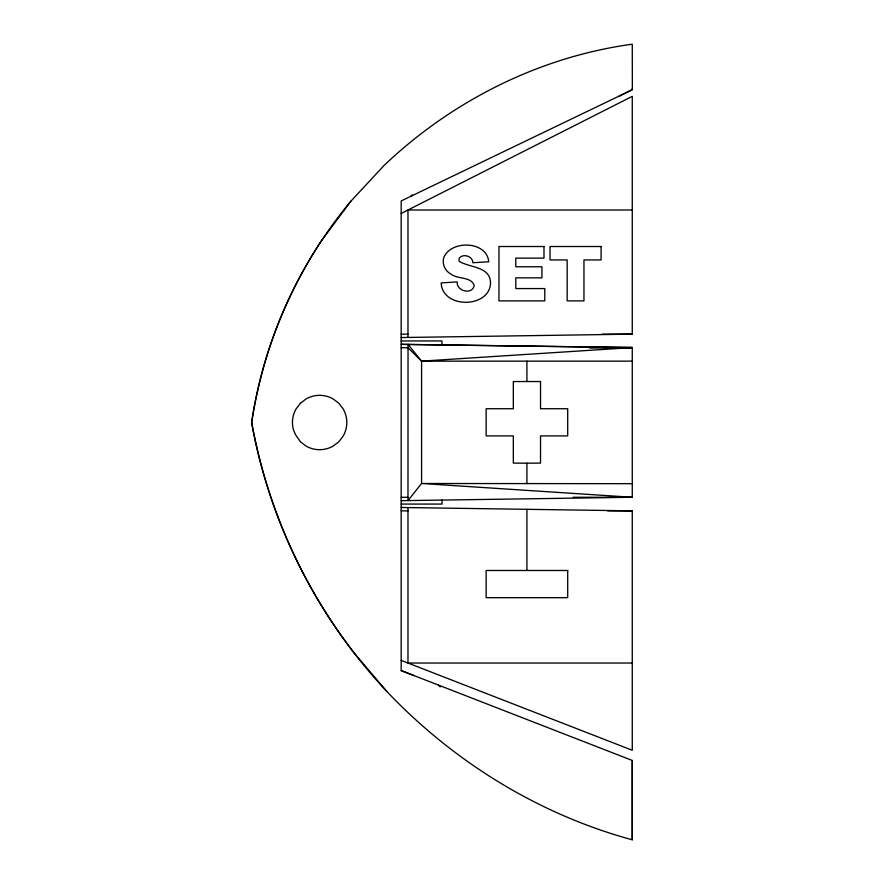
<?xml version="1.0" encoding="UTF-8"?>
<svg xmlns="http://www.w3.org/2000/svg" width="884" height="884" viewBox="0 0 884 884"><rect width="100%" height="100%" fill="white"/><g stroke="black" fill="none" stroke-linecap="round" stroke-linejoin="round"><path stroke-width="1.33" d="M632.27 839.8L632.27 760.461L401.181 670.591L401.181 200.955L632.347 89.704L632.27 44.2C539.395 56.83 451.956 100.909 384.197 165.33L350.804 201.287L321.533 240.658A446.144 439.193 -90 0 0 251.631 422.508A528.157 519.925 -90 0 0 353.832 652.536M410.695 196.392L412.231 194.922M401.181 213.442L632.27 96.356L632.27 334.152L401.181 337.544M618.678 96.444L632.292 89.615L632.27 88.555M401.181 347.743L407.977 347.743L421.58 361.147L632.27 347.578L632.27 497.272L401.181 500.675M526.919 463.194L540.522 463.106L540.522 435.911L567.705 435.911L567.705 408.728L540.522 408.728L540.522 381.534L513.328 381.534L513.328 408.728L486.145 408.728L486.145 435.911L513.328 435.911L513.328 463.106L526.919 463.194L526.919 483.581M589.661 347.633L632.27 347.578L589.661 347.743M632.27 210.005L407.977 210.005L407.977 337.445M401.181 334.152L407.977 334.152M602.037 334.152L632.27 334.152M401.181 340.948L441.967 340.948L441.967 345.058M421.58 361.147L421.58 483.493L407.977 500.576L408.032 344.44L421.58 361.147L632.27 361.147M401.181 497.272L407.977 497.272M573.163 497.272L632.27 497.272L421.58 483.493L632.27 483.681M401.181 504.068L441.967 504.068L441.967 499.957M401.181 510.864L407.977 510.864M607.529 510.864L632.27 510.864L632.27 750.262L401.181 660.392M632.27 663.033L407.977 663.033L407.977 507.571M401.181 507.471L632.27 510.864M401.181 670.58L414.021 675.586M438.243 684.989L440.199 686.89M353.777 652.569L386.673 691.288C453.26 761.577 538.676 814.374 632.27 839.8L632.27 760.461M526.919 361.147L526.919 381.534M526.919 509.317L526.919 570.489M386.673 691.288A532.091 532.091 0 0 1 251.653 422.508A450.265 450.265 0 0 1 350.804 201.287M490.532 283.2C489.416 308.604 442.055 308.792 441.204 282.902L457.183 281.897C456.31 291.355 472.332 295.134 474.211 285.532C471.128 276.25 457.503 279.521 450.741 273.952C444.884 270.869 441.878 263.763 443.845 257.421C451.017 239.929 486.852 240.68 488.753 261.797L472.907 262.725C472.741 256.095 462.918 253.111 459.15 258.338L459.083 261.211C469.404 267.929 490.465 266.018 490.532 283.2M300.405 403.281L296.085 408.916A26.818 26.398 -90 0 0 293.355 429.547L295.466 434.63L300.405 441.735L306.03 446.055A27.979 27.548 -90 0 0 333.213 446.055L338.848 441.735L343.169 436.099A26.829 26.421 -90 0 0 343.169 408.916L338.848 403.281L333.213 398.96A27.979 27.548 -90 0 0 306.03 398.971L300.405 403.281M543.98 246.514L498.952 246.514L498.952 300.892L544.787 300.892L544.787 288.571L515.792 288.571L515.792 277.852L541.936 277.852L541.936 266.769L515.792 266.769L515.792 258.128L543.98 258.128L543.98 246.514M601.098 246.514L550.025 246.514L550.025 259.94L567.163 259.94L567.163 300.892L583.959 300.892L583.959 259.94L601.098 259.94L601.098 246.514M567.705 570.489L486.145 570.489L486.145 597.672L567.705 597.672L567.705 570.489M632.27 347.556L401.181 344.351L632.27 347.578"/></g></svg>
